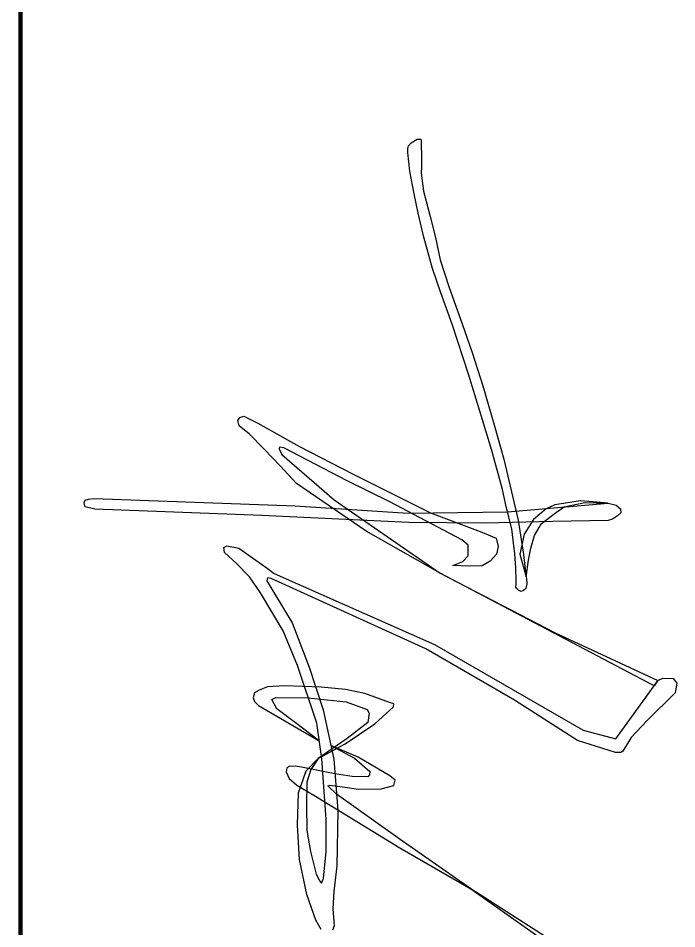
# Model space of a CAD drawing. Extents: x 198753 to 882193, y -399300 to 132460.
# Drawn here: x 309251.7 to 309394.3, y -78158.7 to -77961.6 of the extents above; entities that cross this region are included whole.
import ezdxf

# ---------------------------------------------------------------- set-up
doc = ezdxf.new("R2010")
doc.units = 0
doc.header["$LTSCALE"] = 1000
doc.header["$MEASUREMENT"] = 0
doc.layers.add('00-图签', color=7, linetype='Continuous')
doc.layers.add('00-图签签名_10', color=10, linetype='Continuous')
pattern_1 = [(45, (-849.99, -261.96), (-112.253, 112.253), [])]

# ---------------------------------------------------------------- blocks, each defined once
blk = doc.blocks.new('图签信息')
at = {"const_width": 0.05}
blk.add_lwpolyline([(-62.5, 133.2621), (-2.5, 133.2621)], dxfattribs=at)
blk = doc.blocks.new('图签-A1')
at = {"color": 2}
blk.add_blockref('图签信息', (0, 0), dxfattribs=at)
blk = doc.blocks.new('yangjun')
h = blk.add_hatch()
h.set_pattern_fill('ANSI31', color=256, scale=100)
h.set_pattern_definition(pattern_1)
h.paths.add_polyline_path([(3.9224, 5.9576), (3.8969, 6.0123), (3.9015, 6.1235), (3.9492, 6.1621), (4.0559, 6.144), (4.3535, 5.8397), (4.5375, 5.6695), (4.6874, 5.5787), (4.7023, 5.5551), (4.7006, 5.4981), (4.5704, 5.0879), (4.1339, 4.4059), (3.5772, 3.4447), (2.8173, 1.7683), (2.8092, 1.7282), (2.8447, 1.721), (2.9708, 1.7974), (3.2964, 1.9959), (3.7785, 2.1817), (4.2403, 2.3331), (4.7723, 2.4476), (5.3275, 2.4919), (5.926, 2.4809), (6.2056, 2.4485), (6.3931, 2.4369), (6.5759, 2.4531), (6.6251, 2.4345), (6.6288, 2.3827), (6.6156, 2.3117), (6.5156, 2.2535), (6.2389, 2.1559), (5.8574, 2.0769), (5.4877, 2.056), (5.1388, 2.0653), (4.8993, 2.1466), (4.7667, 2.2791), (4.8853, 2.1984), (5.0204, 2.1564), (5.2733, 2.1518), (5.545, 2.1549), (5.7716, 2.1946), (6.017, 2.2577), (6.0941, 2.2951), (6.117, 2.3131), (6.0638, 2.336), (5.7724, 2.3638), (5.425, 2.3638), (4.7647, 2.3167), (4.3844, 2.2627), (3.7591, 2.0534), (3.3858, 1.8986), (2.9722, 1.6541), (2.8009, 1.5344), (2.6506, 1.3889), (2.5356, 1.2622), (2.4806, 1.255), (2.4649, 1.2882), (2.4889, 1.418), (2.7061, 1.7266), (2.7644, 1.8029), (3.5336, 3.5369), (4.4604, 5.1481), (4.552, 5.5023), (3.9811, 5.9163)])
h = blk.add_hatch()
h.set_pattern_fill('ANSI31', color=256, scale=100)
h.set_pattern_definition(pattern_1)
h.paths.add_polyline_path([(2.6774, 3.7383), (2.6327, 3.8447), (2.5709, 3.903), (2.4576, 3.903), (2.3992, 3.8344), (1.9868, 3.0544), (1.7602, 2.5911), (1.4031, 1.9081), (1.3947, 1.8577), (1.4133, 1.8546), (1.4756, 1.886), (1.9656, 2.4502), (2.7605, 3.6003), (3.4055, 4.8465), (3.9224, 5.9576), (3.9811, 5.9163), (2.7605, 3.6003), (2.3054, 2.797), (1.7882, 2.0449), (1.5988, 1.8681), (1.4169, 1.6929), (1.255, 1.5355), (1.164, 1.4224), (1.1066, 1.4086), (1.0755, 1.4309), (1.0618, 1.4724), (1.1355, 1.6257), (1.3845, 2.0695), (1.6892, 2.6568), (2.1062, 3.494), (2.3102, 4.0326), (2.3822, 4.2057), (2.4699, 4.2282), (2.5554, 4.208), (2.6297, 4.1405), (2.6792, 4.0528), (2.6859, 3.9134)])
h = blk.add_hatch()
h.set_pattern_fill('ANSI31', color=256, scale=100)
h.set_pattern_definition(pattern_1)
h.paths.add_polyline_path([(2.0013, 5.4189), (2.0253, 5.5055), (2.0627, 5.5533), (2.1065, 5.5575), (2.1377, 5.52), (2.1772, 5.4659), (2.1897, 5.4202), (2.2022, 4.8189), (2.2195, 4.0866), (2.2104, 3.2596), (2.1358, 1.6675), (2.0662, -0.1415), (2.0419, -0.2447), (2.0002, -0.2565), (1.9686, -0.2446), (1.9582, -0.2079), (1.9529, -0.1488), (2.0321, 2.0306), (2.1096, 3.2518), (2.0946, 4.329)])
h = blk.add_hatch()
h.set_pattern_fill('ANSI31', color=256, scale=100)
h.set_pattern_definition(pattern_1)
h.paths.add_polyline_path([(2.7994, 4.5318), (2.6186, 4.5556), (2.4904, 4.5828), (2.3531, 4.6203), (2.2209, 4.6983), (2.1007, 4.8598), (2.0421, 4.943), (1.9965, 5.1667), (2.0013, 5.4189), (1.9861, 5.2085), (1.976, 5.1198), (2.0202, 4.8426), (2.0638, 4.7471), (2.1801, 4.6101), (2.3379, 4.5084), (2.5559, 4.4627)])
h = blk.add_hatch()
h.set_pattern_fill('ANSI31', color=256, scale=100)
h.set_pattern_definition(pattern_1)
h.paths.add_polyline_path([(6.1755, 3.9323), (6.7401, 4.7309), (6.7, 4.7469)])
h = blk.add_hatch()
h.set_pattern_fill('ANSI31', color=256, scale=100)
h.set_pattern_definition(pattern_1)
h.paths.add_polyline_path([(-1.9156, 3.394), (-1.8625, 3.3934), (-1.7713, 3.398), (-1.6367, 3.398), (-1.5704, 3.394), (-1.3735, 3.4201), (-1.1003, 3.4924), (-0.8713, 3.5506), (-0.6317, 3.6), (-0.3335, 3.6977), (0.0625, 3.8365), (0.371, 3.9444), (0.731, 4.0626), (1.1542, 4.1836), (1.5256, 4.2906), (1.9402, 4.3878), (2.1864, 4.4443), (2.5578, 4.5028), (2.7779, 4.529), (2.8209, 4.5345), (2.874, 4.5385), (2.9247, 4.5258), (2.9485, 4.5028), (2.9595, 4.4759), (2.9492, 4.4506), (2.9223, 4.4268), (2.9112, 4.4181), (2.8795, 4.422), (2.828, 4.422), (2.7048, 4.4183), (2.5514, 4.4095), (2.4018, 4.3905), (2.2801, 4.374), (2.0389, 4.3155), (1.8551, 4.2762), (1.4329, 4.1597), (1.0537, 4.0421), (0.6075, 3.9063), (0.0634, 3.7299), (-0.2749, 3.6064), (-0.5383, 3.5154), (-0.8766, 3.4211), (-1.1351, 3.3624), (-1.345, 3.3196), (-1.5895, 3.2728), (-1.7942, 3.248), (-1.8358, 3.248), (-1.8654, 3.2568), (-1.8966, 3.2848), (-1.939, 3.3503), (-1.939, 3.3759), (-1.9358, 3.3911)])
h = blk.add_hatch()
h.set_pattern_fill('ANSI31', color=256, scale=100)
h.set_pattern_definition(pattern_1)
h.paths.add_polyline_path([(4.627, 2.4163), (4.7629, 2.6712), (4.9078, 2.8376), (4.9418, 2.8346), (4.9634, 2.8145), (4.9603, 2.6465), (4.9336, 2.4605), (4.8608, 2.0969), (4.8474, 2.0283), (4.8522, 1.9643), (4.8687, 1.9391), (4.9085, 1.9304), (4.9813, 1.9624), (5.0559, 2.0487), (5.1627, 2.2324), (5.7331, 3.1634), (6.1755, 3.9323), (5.6432, 3.1658), (5.1508, 2.4778), (5.0611, 2.3837), (5.0543, 2.4092), (5.0758, 2.5678), (5.0979, 2.7134), (5.0932, 2.9617), (5.0584, 3.0961), (4.9998, 3.1104), (4.9539, 3.055), (4.7514, 2.7102)])
h = blk.add_hatch()
h.set_pattern_fill('ANSI31', color=256, scale=100)
h.set_pattern_definition(pattern_1)
h.paths.add_polyline_path([(4.7667, 2.2791), (4.608, 2.572), (4.3916, 2.8925), (4.2061, 3.0933), (4.1747, 3.096), (4.1586, 3.0514), (4.0638, 2.784), (4.0176, 2.5749), (3.9932, 2.3092), (3.9786, 1.9154), (3.9907, 1.7282), (4.0272, 1.6407), (4.054, 1.5896), (4.1099, 1.5726), (4.1488, 1.5872), (4.1926, 1.6309), (4.5745, 2.2897), (4.3799, 2.0321), (4.2291, 1.8303), (4.127, 1.7768), (4.1047, 1.8192), (4.1091, 2.1706), (4.1537, 2.5815), (4.234, 2.8076), (4.2753, 2.8319), (4.375, 2.8149), (4.5477, 2.5936)])
for points in [[(3.9224, 5.9576), (3.8969, 6.0123), (3.9015, 6.1235), (3.9492, 6.1621), (4.0559, 6.144), (4.3535, 5.8397), (4.5375, 5.6695), (4.6874, 5.5787), (4.7023, 5.5551), (4.7006, 5.4981), (4.5704, 5.0879), (4.1339, 4.4059), (3.5772, 3.4447), (2.8173, 1.7683), (2.8092, 1.7282), (2.8447, 1.721), (2.9708, 1.7974), (3.2964, 1.9959), (3.7785, 2.1817), (4.2403, 2.3331), (4.7723, 2.4476), (5.3275, 2.4919), (5.926, 2.4809), (6.2056, 2.4485), (6.3931, 2.4369), (6.5759, 2.4531), (6.6251, 2.4345)], [(6.6156, 2.3117), (6.5156, 2.2535), (6.2389, 2.1559), (5.8574, 2.0769), (5.4877, 2.056), (5.1388, 2.0653), (4.8993, 2.1466), (4.7667, 2.2791), (4.8853, 2.1984), (5.0204, 2.1564), (5.2733, 2.1518), (5.545, 2.1549), (5.7716, 2.1946), (6.017, 2.2577), (6.0941, 2.2951), (6.117, 2.3131), (6.0638, 2.336), (5.7724, 2.3638), (5.425, 2.3638), (4.7647, 2.3167), (4.3844, 2.2627), (3.7591, 2.0534), (3.3858, 1.8986), (2.9722, 1.6541), (2.8009, 1.5344), (2.6506, 1.3889), (2.5356, 1.2622), (2.4806, 1.255), (2.4649, 1.2882), (2.4889, 1.418), (2.7061, 1.7266), (2.7644, 1.8029), (3.5336, 3.5369), (4.4604, 5.1481), (4.552, 5.5023), (3.9811, 5.9163), (3.9224, 5.9576)], [(2.6774, 3.7383), (2.6327, 3.8447), (2.5709, 3.903), (2.4576, 3.903), (2.3992, 3.8344), (1.9868, 3.0544), (1.7602, 2.5911), (1.4031, 1.9081), (1.3947, 1.8577), (1.4133, 1.8546), (1.4756, 1.886), (1.9656, 2.4502), (2.7605, 3.6003), (3.4055, 4.8465), (3.9224, 5.9576), (3.9811, 5.9163), (2.7605, 3.6003), (2.3054, 2.797), (1.7882, 2.0449), (1.5988, 1.8681), (1.4169, 1.6929), (1.255, 1.5355), (1.164, 1.4224), (1.1066, 1.4086), (1.0755, 1.4309), (1.0618, 1.4724), (1.1355, 1.6257), (1.3845, 2.0695), (1.6892, 2.6568), (2.1062, 3.494), (2.3102, 4.0326), (2.3822, 4.2057), (2.4699, 4.2282), (2.5554, 4.208), (2.6297, 4.1405), (2.6792, 4.0528), (2.6859, 3.9134), (2.6774, 3.7383)], [(2.0013, 5.4189), (2.0253, 5.5055), (2.0627, 5.5533), (2.1065, 5.5575), (2.1377, 5.52), (2.1772, 5.4659), (2.1897, 5.4202), (2.2022, 4.8189), (2.2195, 4.0866), (2.2104, 3.2596), (2.1358, 1.6675), (2.0662, -0.1415), (2.0419, -0.2447), (2.0002, -0.2565), (1.9686, -0.2446), (1.9582, -0.2079), (1.9529, -0.1488), (2.0321, 2.0306), (2.1096, 3.2518), (2.0946, 4.329), (2.0013, 5.4189)], [(2.7994, 4.5318), (2.6186, 4.5556), (2.4904, 4.5828), (2.3531, 4.6203), (2.2209, 4.6983), (2.1007, 4.8598), (2.0421, 4.943), (1.9965, 5.1667), (2.0013, 5.4189), (1.9861, 5.2085), (1.976, 5.1198), (2.0202, 4.8426), (2.0638, 4.7471), (2.1801, 4.6101), (2.3379, 4.5084), (2.5559, 4.4627), (2.7994, 4.5318)], [(6.1755, 3.9323), (6.7401, 4.7309), (6.7, 4.7469), (6.1755, 3.9323)], [(-1.9156, 3.394), (-1.8625, 3.3934), (-1.7713, 3.398), (-1.6367, 3.398), (-1.5704, 3.394), (-1.3735, 3.4201), (-1.1003, 3.4924), (-0.8713, 3.5506), (-0.6317, 3.6), (-0.3335, 3.6977), (0.0625, 3.8365), (0.371, 3.9444), (0.731, 4.0626), (1.1542, 4.1836), (1.5256, 4.2906), (1.9402, 4.3878), (2.1864, 4.4443), (2.5578, 4.5028), (2.7779, 4.529), (2.8209, 4.5345), (2.874, 4.5385), (2.9247, 4.5258), (2.9485, 4.5028), (2.9595, 4.4759), (2.9492, 4.4506), (2.9223, 4.4268), (2.9112, 4.4181), (2.8795, 4.422), (2.828, 4.422), (2.7048, 4.4183), (2.5514, 4.4095), (2.4018, 4.3905), (2.2801, 4.374), (2.0389, 4.3155), (1.8551, 4.2762), (1.4329, 4.1597), (1.0537, 4.0421), (0.6075, 3.9063), (0.0634, 3.7299), (-0.2749, 3.6064), (-0.5383, 3.5154), (-0.8766, 3.4211), (-1.1351, 3.3624), (-1.345, 3.3196), (-1.5895, 3.2728), (-1.7942, 3.248), (-1.8358, 3.248), (-1.8654, 3.2568), (-1.8966, 3.2848), (-1.939, 3.3503), (-1.939, 3.3759), (-1.9358, 3.3911), (-1.9156, 3.394)], [(4.627, 2.4163), (4.7629, 2.6712), (4.9078, 2.8376), (4.9418, 2.8346), (4.9634, 2.8145), (4.9603, 2.6465), (4.9336, 2.4605), (4.8608, 2.0969), (4.8474, 2.0283), (4.8522, 1.9643), (4.8687, 1.9391), (4.9085, 1.9304), (4.9813, 1.9624), (5.0559, 2.0487), (5.1627, 2.2324), (5.7331, 3.1634), (6.1755, 3.9323), (5.6432, 3.1658), (5.1508, 2.4778), (5.0611, 2.3837), (5.0543, 2.4092), (5.0758, 2.5678), (5.0979, 2.7134), (5.0932, 2.9617), (5.0584, 3.0961), (4.9998, 3.1104), (4.9539, 3.055), (4.7514, 2.7102), (4.627, 2.4163)], [(4.7667, 2.2791), (4.608, 2.572), (4.3916, 2.8925), (4.2061, 3.0933), (4.1747, 3.096), (4.1586, 3.0514), (4.0638, 2.784), (4.0176, 2.5749), (3.9932, 2.3092), (3.9786, 1.9154), (3.9907, 1.7282), (4.0272, 1.6407), (4.054, 1.5896), (4.1099, 1.5726), (4.1488, 1.5872), (4.1926, 1.6309), (4.5745, 2.2897), (4.3799, 2.0321), (4.2291, 1.8303), (4.127, 1.7768), (4.1047, 1.8192), (4.1091, 2.1706), (4.1537, 2.5815), (4.234, 2.8076), (4.2753, 2.8319), (4.375, 2.8149), (4.5477, 2.5936), (4.7667, 2.2791)]]:
    blk.add_lwpolyline(points)

msp = doc.modelspace()

# ---------------------------------------------------------------- block references
at = {"layer": '00-图签', "xscale": 20, "yscale": 20, "zscale": 20, "rotation": 270}
msp.add_blockref('图签-A1', (306586.95, -78350.85), dxfattribs=at)
at = {"layer": '00-图签签名_10', "xscale": 20, "yscale": 20, "zscale": 20, "rotation": 270}
msp.add_blockref('yangjun', (309271.1, -78026.56), dxfattribs=at)

doc.saveas('drawing.dxf')
